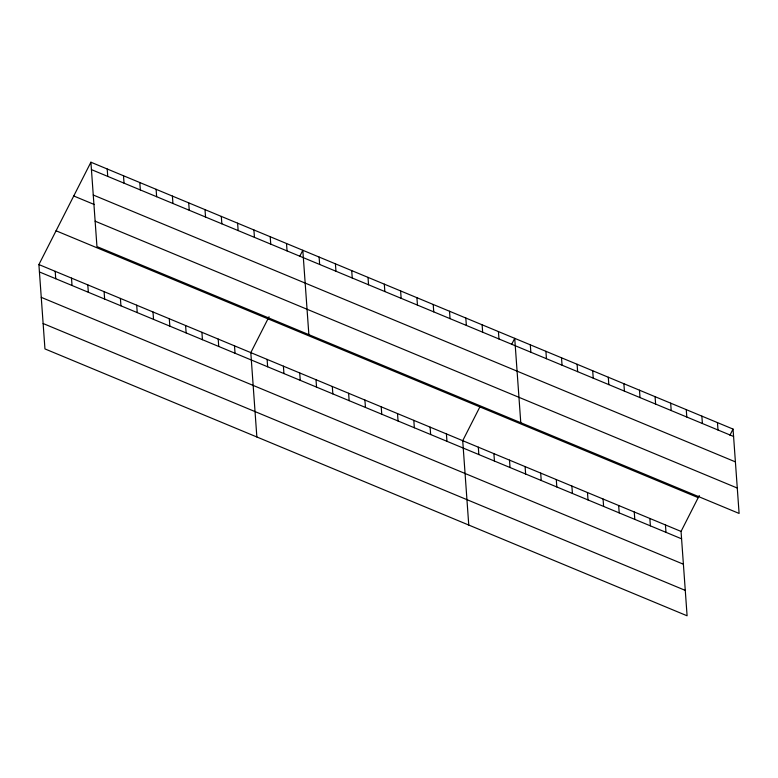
<?xml version="1.0" encoding="UTF-8"?>
<svg xmlns="http://www.w3.org/2000/svg" width="778" height="778" viewBox="0 0 778 778"><rect width="100%" height="100%" fill="white"/><g stroke="black" fill="none" stroke-linecap="round" stroke-linejoin="round"><path stroke-width="1.17" d="M699.276 495.537L681.051 531.423L687.091 615.787L44.949 348.914L38.9 264.559L90.909 162.213L733.051 429.086L739.1 513.441L96.949 246.577L90.909 162.213M269.042 316.743L250.808 352.619L256.857 436.983M299.695 256.419L302.817 250.283L308.866 334.647M479.88 406.913L462.716 440.688L468.764 525.053M511.603 344.489L514.725 338.352L520.774 422.707M729.929 435.223L733.051 429.086M91.434 169.614L733.586 436.477M93.253 195.015L735.405 461.879M73.745 195.988L94.391 204.565M95.13 221.185L737.281 488.049M56.065 230.784L698.206 497.648M38.9 264.559L681.051 531.423M39.435 271.95L681.577 538.814M41.253 297.352L683.395 564.215M43.13 323.522L685.272 590.385M717.462 422.6L717.987 430.001M701.863 416.123L702.388 423.514M686.264 409.636L686.799 417.037M670.675 403.16L671.2 410.551M665.453 524.936L665.978 532.337M655.076 396.683L655.611 404.074M649.854 518.459L650.389 525.85M639.487 390.196L640.012 397.597M634.265 511.973L634.79 519.373M623.888 383.719L624.413 391.11M618.666 505.496L619.2 512.896M608.289 377.233L608.824 384.633M603.076 499.019L603.602 506.41M592.7 370.756L593.225 378.147M587.478 492.532L588.003 499.933M577.101 364.269L577.636 371.67M571.879 486.056L572.413 493.447M561.512 357.792L562.037 365.183M556.289 479.569L556.815 486.97M545.913 351.316L546.438 358.707M540.691 473.092L541.225 480.483M530.314 344.829L530.849 352.23M525.101 466.606L525.627 474.006M509.502 460.129L510.028 467.52M498.426 331.574L498.951 338.975M493.904 453.652L494.438 461.043M482.117 324.805L482.652 332.196M478.314 447.165L478.84 454.566M465.818 318.027L466.353 325.418M449.519 311.249L450.054 318.649M446.416 433.91L446.951 441.311M433.22 304.48L433.745 311.871M430.117 427.141L430.642 434.532M416.92 297.702L417.446 305.102M413.818 420.363L414.343 427.754M400.621 290.933L401.147 298.324M397.519 413.585L398.044 420.986M384.322 284.155L384.847 291.546M381.21 406.816L381.745 414.207M368.013 277.376L368.548 284.777M364.911 400.038L365.446 407.439M351.714 270.608L352.249 277.999M348.612 393.269L349.147 400.66M335.415 263.83L335.95 271.23M332.313 386.491L332.838 393.892M319.116 257.061L319.641 264.452M316.014 379.713L316.539 387.113M299.715 372.944L300.24 380.335M286.518 243.504L287.043 250.905M283.406 366.166L283.941 373.566M270.209 236.736L270.744 244.127M267.107 359.397L267.642 366.788M253.91 229.957L254.445 237.358M237.611 223.189L238.146 230.58M234.509 345.85L235.034 353.241M221.312 216.41L221.837 223.811M218.21 339.072L218.735 346.463M205.013 209.642L205.538 217.033M201.91 332.294L202.436 339.694M188.714 202.863L189.239 210.255M185.602 325.525L186.137 332.916M172.405 196.085L172.94 203.486M169.303 318.747L169.837 326.147M156.106 189.317L156.641 196.708M153.003 311.978L153.538 319.369M139.807 182.538L140.341 189.939M136.704 305.2L137.229 312.591M123.508 175.77L124.033 183.161M120.405 298.421L120.93 305.822M107.208 168.991L107.734 176.392M104.106 291.653L104.631 299.044M87.797 284.874L88.332 292.275M71.498 278.106L72.033 285.497M55.199 271.327L55.734 278.728"/></g></svg>
